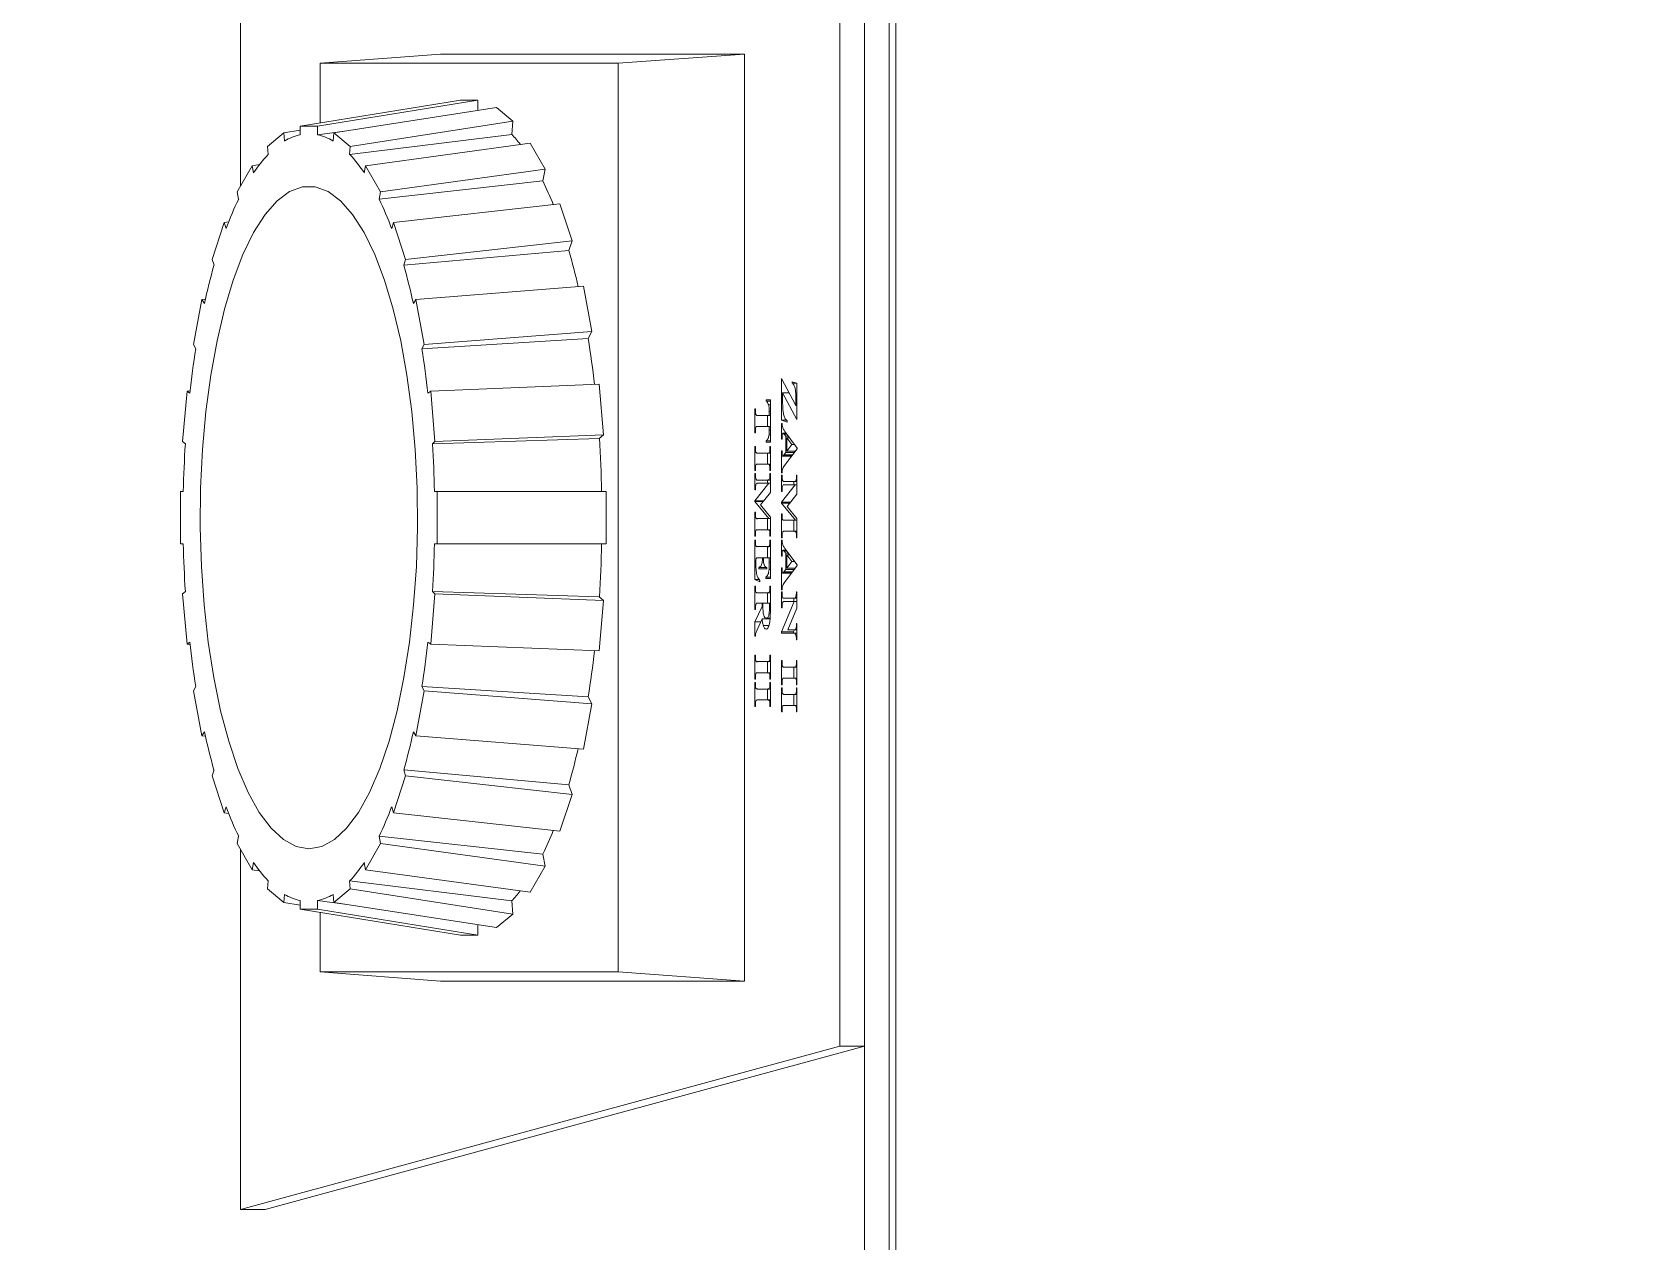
# Model space of a CAD drawing. Header units: millimetres. Extents: x 1650 to 6065, y 324 to 3836.
# Drawn here: x 3477 to 3489.25, y 2583.67 to 2592.94 of the extents above; entities that cross this region are included whole.
import ezdxf

# ---------------------------------------------------------------- set-up
doc = ezdxf.new("R2010")
doc.units = ezdxf.units.MM

# ---------------------------------------------------------------- blocks, each defined once
blk = doc.blocks.new('A$C3D6C2CD6')
at = {"color": 141, "linetype": 'Continuous', "lineweight": 15}
for p, q in [((191.78, -601.38), (-180.57, -601.38)), ((191.77, -600.88), (-180.56, -600.88)), ((191.77, -601.38), (-180.56, -601.38)), ((174.43, -603.27), (-180.57, -603.27)), ((191.78, -603.27), (-180.57, -603.27)), ((174.43, -605.16), (174.43, -603.27)), ((186.93, -649.19), (174.43, -603.27)), ((174.43, -605.16), (-180.57, -605.16)), ((186.93, -651.08), (174.43, -605.16)), ((123.28, -609.63), (125.33, -608.53)), ((123.53, -608.81), (123.63, -608.45)), ((123.62, -608.81), (123.53, -608.81)), ((123.62, -608.46), (123.62, -608.81)), ((123.63, -608.45), (126.41, -608.45)), ((126.41, -608.45), (124.36, -609.54)), ((124.4, -608.45), (124.4, -608.54)), ((124.8, -608.45), (124.8, -608.53)), ((125.33, -608.53), (124.8, -608.53)), ((125.33, -608.45), (125.33, -608.53)), ((127.33, -609.37), (128.6, -608.43)), ((128.33, -608.83), (127.81, -609.22)), ((128.33, -608.64), (128.33, -608.83)), ((128.84, -609.22), (128.33, -608.83)), ((128.6, -608.43), (128.65, -608.43)), ((128.65, -608.43), (129.94, -609.4)), ((128.84, -608.57), (128.84, -609.22)), ((128.95, -608.65), (128.95, -609.3)), ((129.13, -608.79), (129.13, -609.44)), ((129.21, -608.85), (129.21, -609.5)), ((129.23, -608.86), (129.23, -609.53)), ((130.67, -608.45), (132.13, -608.45)), ((130.67, -608.48), (130.67, -608.45)), ((130.78, -608.48), (130.67, -608.48)), ((130.78, -608.45), (130.78, -608.48)), ((131.17, -608.45), (131.17, -608.65)), ((131.17, -609.4), (131.17, -608.65)), ((131.42, -608.68), (131.17, -608.68)), ((131.42, -608.45), (131.42, -608.57)), ((131.42, -608.46), (131.42, -609.41)), ((131.42, -608.57), (131.42, -609.4)), ((132.76, -609.63), (131.42, -608.57)), ((132.13, -608.45), (133.08, -609.2)), ((132.76, -608.95), (132.76, -609.63)), ((134.13, -608.56), (132.82, -609.63)), ((133.08, -609.2), (134, -608.45)), ((134, -608.45), (135.48, -608.45)), ((134.13, -608.45), (134.13, -608.56)), ((134.13, -609.43), (134.13, -608.56)), ((134.98, -608.68), (134.13, -608.68)), ((134.98, -608.45), (134.98, -608.65)), ((134.98, -608.65), (134.98, -609.43)), ((135.01, -608.45), (135.01, -608.54)), ((135.11, -608.45), (135.11, -608.5)), ((135.36, -608.45), (135.36, -608.48)), ((135.48, -608.48), (135.36, -608.48)), ((135.48, -608.45), (135.48, -608.48)), ((136.29, -609.37), (137.56, -608.43)), ((137.29, -608.83), (136.77, -609.22)), ((137.29, -608.64), (137.29, -608.83)), ((137.8, -609.22), (137.29, -608.83)), ((137.56, -608.43), (137.61, -608.43)), ((137.61, -608.43), (138.9, -609.4)), ((137.8, -608.57), (137.8, -609.22)), ((137.91, -608.65), (137.91, -609.3)), ((138.09, -608.79), (138.09, -609.44)), ((138.17, -608.85), (138.17, -609.5)), ((138.19, -608.86), (138.19, -609.53)), ((139.61, -608.48), (139.61, -608.45)), ((139.61, -608.45), (140.87, -608.45)), ((140.06, -608.45), (140.06, -608.55)), ((140.11, -608.57), (140.06, -608.55)), ((140.11, -608.45), (140.11, -608.57)), ((140.11, -609.43), (140.11, -608.57)), ((140.35, -608.68), (140.11, -608.68)), ((140.35, -608.45), (140.35, -608.67)), ((140.35, -608.67), (140.35, -609.43)), ((142.68, -609.64), (140.35, -608.67)), ((140.87, -608.45), (142.54, -609.15)), ((142.05, -608.45), (143.29, -608.45)), ((142.05, -608.48), (142.05, -608.45)), ((142.46, -608.45), (142.46, -608.53)), ((142.54, -608.45), (142.54, -608.68)), ((142.68, -608.7), (142.54, -608.64)), ((142.54, -609.15), (142.54, -608.68)), ((142.79, -608.7), (142.68, -608.7)), ((142.68, -608.7), (142.68, -609.64)), ((142.79, -608.45), (142.79, -608.68)), ((142.79, -608.68), (142.79, -609.64)), ((143.29, -608.45), (143.29, -608.48)), ((144.88, -608.45), (146.73, -608.45)), ((144.88, -608.48), (144.88, -608.45)), ((145, -608.48), (144.88, -608.48)), ((145, -608.45), (145, -608.48)), ((145.38, -608.45), (145.38, -608.65)), ((145.38, -609.43), (145.38, -608.65)), ((146.23, -608.68), (145.38, -608.68)), ((146.23, -608.45), (146.23, -608.65)), ((146.23, -608.65), (146.23, -609.43)), ((146.26, -608.45), (146.26, -608.54)), ((146.36, -608.45), (146.36, -608.5)), ((146.61, -608.45), (146.61, -608.48)), ((146.73, -608.48), (146.61, -608.48)), ((146.73, -608.45), (146.73, -608.48)), ((146.97, -608.45), (148.82, -608.45)), ((146.97, -608.48), (146.97, -608.45)), ((147.09, -608.48), (146.97, -608.48)), ((147.09, -608.45), (147.09, -608.48)), ((147.47, -608.45), (147.47, -608.65)), ((147.47, -609.43), (147.47, -608.65)), ((148.32, -608.68), (147.47, -608.68)), ((148.32, -608.45), (148.32, -608.65)), ((148.32, -608.65), (148.32, -609.43)), ((148.35, -608.45), (148.35, -608.54)), ((148.45, -608.45), (148.45, -608.5)), ((148.7, -608.45), (148.7, -608.48)), ((148.82, -608.48), (148.7, -608.48)), ((148.82, -608.45), (148.82, -608.48)), ((126.47, -609.63), (123.28, -609.63)), ((124.36, -609.05), (124.36, -609.54)), ((124.36, -609.54), (125.02, -609.54)), ((126.61, -609.2), (126.47, -609.63)), ((126.47, -609.23), (126.47, -609.63)), ((126.51, -609.2), (126.61, -609.2)), ((126.71, -609.63), (126.71, -609.59)), ((127.93, -609.63), (126.71, -609.63)), ((127.46, -609.27), (127.46, -609.5)), ((127.54, -609.22), (127.54, -609.42)), ((127.7, -609.3), (127.54, -609.42)), ((127.7, -609.1), (127.7, -609.3)), ((128.95, -609.3), (127.7, -609.3)), ((127.81, -609.02), (127.81, -609.22)), ((127.81, -609.22), (128.84, -609.22)), ((127.93, -609.59), (127.93, -609.63)), ((128.81, -609.59), (128.88, -609.59)), ((128.81, -609.63), (128.81, -609.59)), ((130.5, -609.63), (128.81, -609.63)), ((129.13, -609.44), (128.95, -609.3)), ((130.5, -609.59), (130.5, -609.63)), ((130.67, -609.59), (130.71, -609.59)), ((130.67, -609.63), (130.67, -609.59)), ((131.92, -609.63), (130.67, -609.63)), ((131.92, -609.59), (131.92, -609.63)), ((132.82, -609.63), (132.76, -609.63)), ((132.82, -608.99), (132.82, -609.63)), ((133.63, -609.59), (133.75, -609.59)), ((133.63, -609.63), (133.63, -609.59)), ((135.48, -609.63), (133.63, -609.63)), ((135.36, -609.59), (135.48, -609.59)), ((135.48, -609.59), (135.48, -609.63)), ((135.67, -609.63), (135.67, -609.59)), ((136.89, -609.63), (135.67, -609.63)), ((136.42, -609.27), (136.42, -609.5)), ((136.5, -609.22), (136.5, -609.42)), ((136.66, -609.3), (136.5, -609.42)), ((136.66, -609.1), (136.66, -609.3)), ((137.91, -609.3), (136.66, -609.3)), ((136.77, -609.02), (136.77, -609.22)), ((136.77, -609.22), (137.8, -609.22)), ((136.89, -609.59), (136.89, -609.63)), ((137.77, -609.59), (137.84, -609.59)), ((137.77, -609.63), (137.77, -609.59)), ((139.46, -609.63), (137.77, -609.63)), ((138.09, -609.44), (137.91, -609.3)), ((139.46, -609.59), (139.46, -609.63)), ((139.61, -609.63), (139.61, -609.59)), ((140.85, -609.63), (139.61, -609.63)), ((140.78, -609.59), (140.85, -609.59)), ((140.85, -609.59), (140.85, -609.63)), ((142.79, -609.64), (142.68, -609.64)), ((144.88, -609.59), (145, -609.59)), ((144.88, -609.63), (144.88, -609.59)), ((146.73, -609.63), (144.88, -609.63)), ((146.61, -609.59), (146.73, -609.59)), ((146.73, -609.59), (146.73, -609.63)), ((146.97, -609.59), (147.09, -609.59)), ((146.97, -609.63), (146.97, -609.59)), ((148.82, -609.63), (146.97, -609.63)), ((148.7, -609.59), (148.82, -609.59)), ((148.82, -609.59), (148.82, -609.63)), ((124.91, -610.81), (124.91, -610.48)), ((124.91, -610.48), (128.14, -610.48)), ((125.01, -610.81), (124.91, -610.81)), ((125.01, -610.48), (125.01, -610.81)), ((125.29, -610.48), (125.29, -610.61)), ((125.8, -610.48), (125.8, -610.57)), ((126.1, -610.57), (125.8, -610.57)), ((126.1, -610.48), (126.1, -610.57)), ((126.1, -611.46), (126.1, -610.57)), ((126.95, -610.71), (126.1, -610.71)), ((126.95, -610.48), (126.95, -610.57)), ((126.95, -610.57), (126.95, -611.46)), ((127.24, -610.57), (126.95, -610.57)), ((127.24, -610.48), (127.24, -610.57)), ((127.59, -610.48), (127.59, -610.58)), ((128.04, -610.48), (128.04, -610.81)), ((128.14, -610.81), (128.04, -610.81)), ((128.14, -610.48), (128.14, -610.81)), ((128.49, -610.48), (130.33, -610.48)), ((128.49, -610.52), (128.49, -610.48)), ((128.61, -610.52), (128.49, -610.52)), ((128.61, -610.48), (128.61, -610.52)), ((128.99, -610.48), (128.99, -610.68)), ((128.99, -611.46), (128.99, -610.68)), ((129.83, -610.71), (128.99, -610.71)), ((129.83, -610.48), (129.83, -610.68)), ((129.83, -610.68), (129.83, -611.46)), ((129.86, -610.48), (129.86, -610.57)), ((129.97, -610.48), (129.97, -610.53)), ((130.21, -610.48), (130.21, -610.52)), ((130.33, -610.52), (130.21, -610.52)), ((130.33, -610.48), (130.33, -610.52)), ((130.55, -610.48), (132.01, -610.48)), ((130.55, -610.52), (130.55, -610.48)), ((130.67, -610.52), (130.55, -610.52)), ((130.67, -610.48), (130.67, -610.52)), ((131.05, -610.48), (131.05, -610.68)), ((131.05, -611.43), (131.05, -610.68)), ((131.3, -610.71), (131.05, -610.71)), ((131.3, -610.48), (131.3, -610.61)), ((131.3, -610.5), (131.3, -611.44)), ((131.3, -610.61), (131.3, -611.43)), ((132.64, -611.66), (131.3, -610.61)), ((132.01, -610.48), (132.96, -611.23)), ((132.64, -610.98), (132.64, -611.66)), ((134.01, -610.6), (132.7, -611.66)), ((132.7, -611.03), (132.7, -611.66)), ((132.96, -611.23), (133.89, -610.48)), ((133.89, -610.48), (135.36, -610.48)), ((134.01, -610.48), (134.01, -610.6)), ((134.01, -611.46), (134.01, -610.6)), ((134.86, -610.71), (134.01, -610.71)), ((134.86, -610.48), (134.86, -610.68)), ((134.86, -610.68), (134.86, -611.46)), ((134.89, -610.48), (134.89, -610.57)), ((134.99, -610.48), (134.99, -610.53)), ((135.24, -610.48), (135.24, -610.52)), ((135.36, -610.52), (135.24, -610.52)), ((135.36, -610.48), (135.36, -610.52)), ((135.66, -610.48), (138.59, -610.48)), ((135.66, -610.52), (135.66, -610.48)), ((135.77, -610.52), (135.66, -610.52)), ((135.77, -610.48), (135.77, -610.52)), ((136.04, -610.48), (136.04, -610.54)), ((136.14, -610.48), (136.14, -610.58)), ((136.15, -610.48), (136.15, -610.68)), ((136.15, -611.46), (136.15, -610.68)), ((137, -610.71), (136.15, -610.71)), ((137, -610.48), (137, -610.57)), ((137, -610.49), (137, -611.44)), ((137, -610.57), (137, -611.02)), ((137.35, -610.57), (137, -610.57)), ((137, -611.02), (137.07, -611.02)), ((137, -611.02), (137, -611.09)), ((137, -611.09), (137, -611.42)), ((137.35, -610.48), (137.35, -610.57)), ((137.75, -610.74), (137.85, -610.74)), ((137.75, -610.74), (137.75, -611.37)), ((137.85, -611.37), (137.75, -611.37)), ((137.85, -610.74), (137.85, -611.37)), ((137.9, -610.48), (137.9, -610.58)), ((138.49, -610.48), (138.49, -610.84)), ((138.59, -610.84), (138.49, -610.84)), ((138.59, -610.48), (138.59, -610.84)), ((138.84, -611.29), (138.68, -611.66)), ((138.68, -611.33), (138.68, -611.66)), ((138.75, -611.29), (138.84, -611.29)), ((139.19, -610.48), (140.85, -610.48)), ((139.19, -610.52), (139.19, -610.48)), ((139.69, -610.48), (139.69, -610.68)), ((139.69, -611.46), (139.69, -610.68)), ((140.49, -610.71), (139.69, -610.71)), ((140.49, -610.48), (140.49, -610.55)), ((140.78, -610.55), (140.49, -610.55)), ((140.49, -610.55), (140.49, -611.06)), ((140.49, -611.06), (140.64, -611.06)), ((140.49, -611.06), (140.49, -611.12)), ((140.49, -611.12), (140.49, -611.46)), ((140.73, -611.12), (140.49, -611.12)), ((141.92, -611.66), (140.73, -611.12)), ((140.78, -610.48), (140.78, -610.55)), ((141.63, -610.52), (141.63, -610.81)), ((141.68, -610.6), (141.63, -610.58)), ((141.68, -610.52), (141.68, -611.11)), ((141.68, -611.11), (142.54, -611.5)), ((141.92, -611.22), (141.92, -611.66)), ((142.19, -610.59), (142.19, -611.03)), ((144.47, -610.48), (146.31, -610.48)), ((144.47, -610.52), (144.47, -610.48)), ((144.58, -610.52), (144.47, -610.52)), ((144.58, -610.48), (144.58, -610.52)), ((144.96, -610.48), (144.96, -610.68)), ((144.96, -611.46), (144.96, -610.68)), ((145.81, -610.71), (144.96, -610.71)), ((145.81, -610.48), (145.81, -610.68)), ((145.81, -610.68), (145.81, -611.46)), ((145.84, -610.48), (145.84, -610.57)), ((145.95, -610.48), (145.95, -610.53)), ((146.19, -610.48), (146.19, -610.52)), ((146.31, -610.52), (146.19, -610.52)), ((146.31, -610.48), (146.31, -610.52)), ((146.56, -610.48), (148.4, -610.48)), ((146.56, -610.52), (146.56, -610.48)), ((146.67, -610.52), (146.56, -610.52)), ((146.67, -610.48), (146.67, -610.52)), ((147.06, -610.48), (147.06, -610.68)), ((147.06, -611.46), (147.06, -610.68)), ((147.9, -610.71), (147.06, -610.71)), ((147.9, -610.48), (147.9, -610.68)), ((147.9, -610.68), (147.9, -611.46)), ((147.93, -610.48), (147.93, -610.57)), ((148.04, -610.48), (148.04, -610.53)), ((148.28, -610.48), (148.28, -610.52)), ((148.4, -610.52), (148.28, -610.52)), ((148.4, -610.48), (148.4, -610.52)), ((99.13, -622.15), (98.43, -612.47)), ((169.43, -612.47), (98.43, -612.47)), ((98.43, -612.47), (98.43, -635.76)), ((125.6, -611.63), (125.72, -611.63)), ((125.6, -611.66), (125.6, -611.63)), ((127.44, -611.66), (125.6, -611.66)), ((127.33, -611.63), (127.44, -611.63)), ((127.44, -611.63), (127.44, -611.66)), ((128.49, -611.63), (128.61, -611.63)), ((128.49, -611.66), (128.49, -611.63)), ((130.33, -611.66), (128.49, -611.66)), ((130.21, -611.63), (130.33, -611.63)), ((130.33, -611.63), (130.33, -611.66)), ((130.55, -611.63), (130.59, -611.63)), ((130.55, -611.66), (130.55, -611.63)), ((131.8, -611.66), (130.55, -611.66)), ((131.8, -611.63), (131.8, -611.66)), ((132.7, -611.66), (132.64, -611.66)), ((133.52, -611.63), (133.63, -611.63)), ((133.52, -611.66), (133.52, -611.63)), ((135.36, -611.66), (133.52, -611.66)), ((135.24, -611.63), (135.36, -611.63)), ((135.36, -611.63), (135.36, -611.66)), ((135.66, -611.63), (135.77, -611.63)), ((135.66, -611.66), (135.66, -611.63)), ((138.68, -611.66), (135.66, -611.66)), ((137.33, -611.59), (137.54, -611.59)), ((139.19, -611.66), (139.19, -611.63)), ((140.98, -611.66), (139.19, -611.66)), ((140.98, -611.63), (140.98, -611.66)), ((143.02, -611.66), (141.92, -611.66)), ((143.02, -611.63), (143.02, -611.66)), ((144.47, -611.63), (144.58, -611.63)), ((144.47, -611.66), (144.47, -611.63)), ((146.31, -611.66), (144.47, -611.66)), ((146.19, -611.63), (146.31, -611.63)), ((146.31, -611.63), (146.31, -611.66)), ((146.56, -611.63), (146.67, -611.63)), ((146.56, -611.66), (146.56, -611.63)), ((148.4, -611.66), (146.56, -611.66)), ((148.28, -611.63), (148.4, -611.63)), ((148.4, -611.63), (148.4, -611.66)), ((168.73, -622.15), (169.43, -612.47)), ((169.43, -635.76), (169.43, -612.47)), ((168.73, -622.15), (99.13, -622.15)), ((99.13, -622.15), (99.13, -644.98)), ((168.73, -644.98), (168.73, -622.15)), ((127.59, -623.26), (123.72, -623.6)), ((123.72, -623.6), (124.24, -636.51)), ((127.59, -623.26), (128.11, -636.18)), ((127.86, -623.59), (127.59, -623.26)), ((128.27, -636.38), (127.86, -623.59)), ((135.93, -623.07), (131.93, -623.07)), ((131.93, -623.07), (131.93, -636.01)), ((135.93, -623.07), (135.93, -636.01)), ((140.01, -623.59), (139.59, -636.38)), ((140.28, -623.26), (139.76, -636.18)), ((140.28, -623.26), (140.01, -623.59)), ((144.14, -623.6), (140.28, -623.26)), ((144.14, -623.6), (143.63, -636.51)), ((119.67, -624.15), (116.21, -624.81)), ((116.21, -624.81), (117.21, -637.66)), ((120.2, -624.45), (119.67, -624.15)), ((119.67, -624.15), (120.67, -637)), ((121, -637.18), (120.2, -624.45)), ((147.67, -624.45), (146.87, -637.18)), ((148.19, -624.15), (147.19, -637)), ((148.19, -624.15), (147.67, -624.45)), ((151.66, -624.81), (148.19, -624.15)), ((151.66, -624.81), (150.66, -637.66)), ((112.73, -625.68), (109.9, -626.61)), ((113.47, -625.93), (112.73, -625.68)), ((112.73, -625.68), (114.15, -638.43)), ((114.6, -638.58), (113.47, -625.93)), ((154.39, -625.93), (153.26, -638.58)), ((155.13, -625.68), (153.72, -638.43)), ((155.13, -625.68), (154.39, -625.93)), ((157.96, -626.61), (155.13, -625.68)), ((109.9, -626.61), (111.32, -639.35)), ((157.96, -626.61), (156.55, -639.35)), ((107.24, -627.75), (105.24, -628.89)), ((108.14, -627.92), (107.24, -627.75)), ((107.24, -627.75), (108.97, -640.36)), ((109.53, -640.47), (108.14, -627.92)), ((159.72, -627.92), (158.34, -640.47)), ((160.63, -627.75), (158.9, -640.36)), ((160.63, -627.75), (159.72, -627.92)), ((162.63, -628.89), (160.63, -627.75)), ((105.24, -628.89), (106.97, -641.5)), ((162.63, -628.89), (160.9, -641.5)), ((103.56, -630.22), (102.52, -631.48)), ((104.57, -630.3), (103.56, -630.22)), ((103.56, -630.22), (105.49, -642.67)), ((106.11, -642.72), (104.57, -630.3)), ((163.3, -630.3), (161.75, -642.72)), ((164.31, -630.22), (162.38, -642.67)), ((164.31, -630.22), (163.3, -630.3)), ((165.34, -631.48), (164.31, -630.22)), ((102.52, -631.48), (104.45, -643.93)), ((165.34, -631.48), (163.41, -643.93)), ((102.74, -632.91), (101.95, -632.91)), ((101.95, -632.91), (101.95, -634.22)), ((101.95, -632.91), (103.95, -645.19)), ((165.92, -632.91), (163.92, -645.19)), ((165.92, -632.91), (165.12, -632.91)), ((165.92, -634.22), (165.92, -632.91)), ((101.95, -634.22), (103.95, -646.5)), ((165.92, -634.22), (163.92, -646.5)), ((99.13, -644.98), (98.43, -635.76)), ((168.73, -644.98), (169.43, -635.76)), ((120.67, -637), (117.21, -637.66)), ((121, -637.18), (120.67, -637)), ((128.11, -636.18), (124.24, -636.51)), ((124.24, -636.51), (124.41, -636.72)), ((128.27, -636.38), (128.11, -636.18)), ((135.93, -636.01), (131.93, -636.01)), ((131.93, -636.01), (131.93, -636.22)), ((135.93, -636.22), (135.93, -636.01)), ((139.76, -636.18), (139.59, -636.38)), ((143.63, -636.51), (139.76, -636.18)), ((143.46, -636.72), (143.63, -636.51)), ((147.19, -637), (146.87, -637.18)), ((150.66, -637.66), (147.19, -637)), ((117.21, -637.66), (117.53, -637.84)), ((150.33, -637.84), (150.66, -637.66)), ((114.15, -638.43), (111.32, -639.35)), ((111.32, -639.35), (111.78, -639.5)), ((114.6, -638.58), (114.15, -638.43)), ((153.72, -638.43), (153.26, -638.58)), ((156.55, -639.35), (153.72, -638.43)), ((156.09, -639.5), (156.55, -639.35)), ((108.97, -640.36), (106.97, -641.5)), ((109.53, -640.47), (108.97, -640.36)), ((158.9, -640.36), (158.34, -640.47)), ((160.9, -641.5), (158.9, -640.36)), ((106.97, -641.5), (107.53, -641.6)), ((160.34, -641.6), (160.9, -641.5)), ((104.6, -645.19), (104.33, -643.11)), ((105.49, -642.67), (104.45, -643.93)), ((106.11, -642.72), (105.49, -642.67)), ((162.38, -642.67), (161.75, -642.72)), ((163.41, -643.93), (162.38, -642.67)), ((163.54, -643.11), (163.27, -645.19)), ((104.45, -643.93), (105.08, -643.99)), ((162.79, -643.99), (163.41, -643.93)), ((99.13, -644.98), (103.7, -644.98)), ((103.95, -645.19), (103.95, -646.5)), ((104.6, -645.19), (103.95, -645.19)), ((163.92, -645.19), (163.27, -645.19)), ((163.92, -646.5), (163.92, -645.19)), ((164.16, -644.98), (168.73, -644.98)), ((103.95, -646.5), (104.6, -646.5)), ((104.25, -646.5), (104.45, -647.76)), ((163.27, -646.5), (163.92, -646.5)), ((163.61, -646.5), (163.41, -647.76)), ((105.08, -647.7), (104.45, -647.76)), ((104.45, -647.76), (105.49, -649.02)), ((162.38, -649.02), (163.41, -647.76)), ((163.41, -647.76), (162.79, -647.7)), ((105.49, -649.02), (106.11, -648.97)), ((161.75, -648.97), (162.38, -649.02)), ((186.93, -651.08), (186.93, -649.19)), ((106.89, -649.63), (106.97, -650.2)), ((107.53, -650.09), (106.97, -650.2)), ((106.97, -650.2), (108.97, -651.33)), ((158.9, -651.33), (160.9, -650.2)), ((160.9, -650.2), (160.34, -650.09)), ((160.98, -649.63), (160.9, -650.2)), ((65.8, -651.08), (108.53, -651.08)), ((108.97, -651.33), (109.53, -651.23)), ((158.34, -651.23), (158.9, -651.33)), ((159.34, -651.08), (186.93, -651.08)), ((111.28, -651.99), (111.32, -652.34)), ((111.78, -652.19), (111.32, -652.34)), ((111.32, -652.34), (114.15, -653.26)), ((153.72, -653.26), (156.55, -652.34)), ((156.55, -652.34), (156.09, -652.19)), ((156.59, -651.99), (156.55, -652.34)), ((114.15, -653.26), (114.6, -653.11)), ((117.19, -653.77), (117.21, -654.04)), ((117.53, -653.85), (117.21, -654.04)), ((117.21, -654.04), (120.67, -654.69)), ((147.19, -654.69), (150.66, -654.04)), ((150.66, -654.04), (150.33, -653.85)), ((150.68, -653.77), (150.66, -654.04)), ((153.26, -653.11), (153.72, -653.26)), ((120.67, -654.69), (121, -654.51)), ((124.23, -654.95), (124.24, -655.18)), ((124.41, -654.97), (124.24, -655.18)), ((124.24, -655.18), (128.11, -655.52)), ((128.11, -655.52), (128.27, -655.31)), ((131.93, -655.47), (131.93, -655.68)), ((135.93, -655.68), (135.93, -655.47)), ((139.59, -655.31), (139.76, -655.52)), ((139.76, -655.52), (143.63, -655.18)), ((143.63, -655.18), (143.46, -654.97)), ((143.64, -654.95), (143.63, -655.18)), ((146.87, -654.51), (147.19, -654.69)), ((131.93, -655.68), (135.93, -655.68))]:
    blk.add_line(p, q, dxfattribs=at)
at = {"color": 141, "linetype": 'Continuous', "lineweight": 15, "flags": 128}
blk.add_lwpolyline([(159.31, -645.85), (159.13, -644.86), (158.6, -643.89), (157.72, -642.95), (156.51, -642.04), (154.98, -641.2), (153.15, -640.41), (151.06, -639.7), (148.73, -639.08), (146.18, -638.56), (143.47, -638.13), (140.62, -637.82), (137.68, -637.61), (134.69, -637.53), (131.68, -637.55), (128.71, -637.7), (125.81, -637.96), (123.02, -638.33), (120.39, -638.81), (117.95, -639.38), (115.73, -640.05), (113.77, -640.79), (112.09, -641.61), (110.71, -642.49), (109.67, -643.41), (108.96, -644.37), (108.6, -645.35), (108.6, -646.34), (108.96, -647.32), (109.67, -648.28), (110.71, -649.2), (112.09, -650.08), (113.77, -650.9), (115.73, -651.64), (117.95, -652.31), (120.39, -652.88), (123.02, -653.36), (125.81, -653.73), (128.71, -653.99), (131.68, -654.14), (134.69, -654.17), (137.68, -654.08), (140.62, -653.87), (143.47, -653.56), (146.18, -653.13), (148.73, -652.61), (151.06, -651.99), (153.15, -651.28), (154.98, -650.5), (156.51, -649.65), (157.72, -648.74), (158.6, -647.8), (159.13, -646.83), (159.31, -645.85)], dxfattribs=at)
blk.add_lwpolyline([(159.31, -645.85), (159.13, -644.86), (158.6, -643.89), (157.72, -642.95), (156.51, -642.04), (154.98, -641.2), (153.15, -640.41), (151.06, -639.7), (148.73, -639.08), (146.18, -638.56), (143.47, -638.13), (140.62, -637.82), (137.68, -637.61), (134.69, -637.53), (131.68, -637.55), (128.71, -637.7), (125.81, -637.96), (123.02, -638.33), (120.39, -638.81), (117.95, -639.38), (115.73, -640.05), (113.77, -640.79), (112.09, -641.61), (110.71, -642.49), (109.67, -643.41), (108.96, -644.37), (108.6, -645.35), (108.6, -646.34), (108.96, -647.32), (109.67, -648.28), (110.71, -649.2), (112.09, -650.08), (113.77, -650.9), (115.73, -651.64), (117.95, -652.31), (120.39, -652.88), (123.02, -653.36), (125.81, -653.73), (128.71, -653.99), (131.68, -654.14), (134.69, -654.17), (137.68, -654.08), (140.62, -653.87), (143.47, -653.56), (146.18, -653.13), (148.73, -652.61), (151.06, -651.99), (153.15, -651.28), (154.98, -650.5), (156.51, -649.65), (157.72, -648.74), (158.6, -647.8), (159.13, -646.83), (159.31, -645.85)], dxfattribs=at)
at = {"color": 141, "linetype": 'Continuous', "lineweight": 15}
for centre, radius, start, end in [((0, -695), 280, 274.1635, 32.5054), ((0, -695.91), 275, 160.3461, 19.6539), ((0, -695.86), 269, 161.3094, 18.6906), ((133.87, -715.63), 92.24, 91.206, 93.7398), ((133.99, -715.63), 92.24, 86.2602, 88.794), ((132.36, -699.74), 76.27, 96.4902, 99.1753), ((135.51, -699.74), 76.27, 80.8247, 83.5098), ((127.41, -674.45), 50.49, 102.7776, 106.0222), ((140.32, -674.98), 51.03, 73.9953, 77.2049), ((119.59, -651.32), 26.05, 111.7037, 116.078), ((148.27, -651.32), 26.05, 63.922, 68.2963), ((111.32, -637.31), 9.73, 127.9486, 133.9479), ((156.5, -637.36), 9.79, 46.0719, 52.0316), ((132.47, -708.83), 72.56, 96.3784, 99.0971), ((133.88, -723.73), 87.53, 91.2736, 93.6723), ((133.99, -723.73), 87.53, 86.3277, 88.7264), ((135.4, -708.83), 72.56, 80.9029, 83.6216), ((128.03, -685.72), 49.02, 102.3632, 105.8947), ((139.84, -685.73), 49.03, 74.1057, 77.6365), ((120.85, -663.84), 25.97, 110.4498, 115.8442), ((147.02, -663.84), 25.97, 64.1558, 69.5502), ((113.27, -650.3), 10.43, 123.4186, 133.336), ((154.6, -650.3), 10.43, 46.664, 56.5814), ((108.39, -646.01), 3.88, 148.5376, 167.7321), ((159.48, -646.01), 3.88, 12.2711, 31.4591), ((108.39, -645.68), 3.88, 192.2673, 211.4629), ((159.48, -645.68), 3.88, 328.5403, 347.7294), ((113.27, -641.39), 10.42, 226.6631, 236.5827), ((154.6, -641.39), 10.42, 303.4173, 313.3369), ((120.85, -627.85), 25.97, 244.1555, 249.5501), ((147.02, -627.85), 25.97, 290.4499, 295.8445), ((128.03, -605.98), 49.01, 254.1051, 257.6371), ((139.84, -605.97), 49.02, 282.3633, 285.8946), ((132.47, -582.85), 72.57, 260.903, 263.6212), ((133.88, -567.98), 87.51, 266.3275, 268.7266), ((133.99, -567.98), 87.51, 271.2734, 273.6725), ((135.4, -582.85), 72.57, 276.3788, 279.097)]:
    blk.add_arc(centre, radius, start, end, dxfattribs=at)
for points, knots in [([(124.4, -608.54), (124.29, -608.55), (124.07, -608.57), (123.76, -608.66), (123.68, -608.75), (123.62, -608.81)], [0, 0, 0, 0, 0.280344, 0.560258, 1, 1, 1, 1]), ([(124.8, -608.53), (124.73, -608.53), (124.59, -608.53), (124.46, -608.54), (124.4, -608.54)], [0, 0, 0, 0, 0.5601826, 1, 1, 1, 1]), ([(131.17, -608.65), (131.17, -608.62), (131.17, -608.58), (131.12, -608.51), (130.95, -608.49), (130.84, -608.48), (130.78, -608.48)], [0, 0, 0, 0, 0.2827442, 0.55763, 0.77836, 1, 1, 1, 1]), ([(135.01, -608.54), (135, -608.56), (134.98, -608.59), (134.98, -608.63), (134.98, -608.65)], [0, 0, 0, 0, 0.559063, 1, 1, 1, 1]), ([(135.11, -608.5), (135.09, -608.51), (135.04, -608.52), (135.02, -608.53), (135.01, -608.54)], [0, 0, 0, 0, 0.55904, 1, 1, 1, 1]), ([(135.36, -608.48), (135.31, -608.48), (135.23, -608.48), (135.15, -608.49), (135.11, -608.5)], [0, 0, 0, 0, 0.560191, 1, 1, 1, 1]), ([(140.06, -608.55), (139.99, -608.53), (139.87, -608.49), (139.69, -608.48), (139.61, -608.48)], [0, 0, 0, 0, 0.5585954, 1, 1, 1, 1]), ([(142.46, -608.53), (142.43, -608.52), (142.37, -608.5), (142.22, -608.48), (142.11, -608.48), (142.05, -608.48)], [0, 0, 0, 0, 0.27958, 0.559804, 1, 1, 1, 1]), ([(142.54, -608.68), (142.55, -608.65), (142.55, -608.6), (142.48, -608.55), (142.46, -608.53)], [0, 0, 0, 0, 0.561777, 1, 1, 1, 1]), ([(143.29, -608.48), (143.21, -608.48), (143.04, -608.49), (142.78, -608.56), (142.79, -608.63), (142.79, -608.68)], [0, 0, 0, 0, 0.2831168, 0.5581544, 1, 1, 1, 1]), ([(145.38, -608.65), (145.38, -608.62), (145.38, -608.58), (145.34, -608.51), (145.16, -608.48), (145.06, -608.48), (145, -608.48)], [0, 0, 0, 0, 0.282754, 0.5578998, 0.7782786, 1, 1, 1, 1]), ([(146.26, -608.54), (146.25, -608.56), (146.23, -608.59), (146.23, -608.63), (146.23, -608.65)], [0, 0, 0, 0, 0.559192, 1, 1, 1, 1]), ([(146.36, -608.5), (146.34, -608.51), (146.29, -608.52), (146.27, -608.53), (146.26, -608.54)], [0, 0, 0, 0, 0.55879, 1, 1, 1, 1]), ([(146.61, -608.48), (146.56, -608.48), (146.47, -608.48), (146.4, -608.49), (146.36, -608.5)], [0, 0, 0, 0, 0.56019, 1, 1, 1, 1]), ([(147.47, -608.65), (147.47, -608.62), (147.48, -608.58), (147.43, -608.51), (147.25, -608.48), (147.15, -608.48), (147.09, -608.48)], [0, 0, 0, 0, 0.282754, 0.5578998, 0.7782786, 1, 1, 1, 1]), ([(148.35, -608.54), (148.34, -608.56), (148.32, -608.59), (148.32, -608.63), (148.32, -608.65)], [0, 0, 0, 0, 0.559193, 1, 1, 1, 1]), ([(148.45, -608.5), (148.43, -608.51), (148.38, -608.52), (148.36, -608.53), (148.35, -608.54)], [0, 0, 0, 0, 0.55879, 1, 1, 1, 1]), ([(148.7, -608.48), (148.65, -608.48), (148.57, -608.48), (148.49, -608.49), (148.45, -608.5)], [0, 0, 0, 0, 0.56019, 1, 1, 1, 1]), ([(125.02, -609.54), (125.15, -609.54), (125.37, -609.54), (125.59, -609.53), (125.68, -609.52)], [0, 0, 0, 0, 0.560442, 1, 1, 1, 1]), ([(125.68, -609.52), (125.8, -609.51), (126.03, -609.48), (126.36, -609.37), (126.45, -609.26), (126.51, -609.2)], [0, 0, 0, 0, 0.2803836, 0.5606817, 1, 1, 1, 1]), ([(126.71, -609.59), (126.8, -609.58), (126.98, -609.57), (127.18, -609.48), (127.27, -609.41), (127.33, -609.37)], [0, 0, 0, 0, 0.278755, 0.55836, 1, 1, 1, 1]), ([(127.54, -609.42), (127.52, -609.43), (127.48, -609.46), (127.47, -609.49), (127.46, -609.5)], [0, 0, 0, 0, 0.56028, 1, 1, 1, 1]), ([(127.46, -609.5), (127.47, -609.51), (127.47, -609.53), (127.5, -609.55), (127.55, -609.57), (127.58, -609.57)], [0, 0, 0, 0, 0.2804934, 0.561195, 1, 1, 1, 1]), ([(127.58, -609.57), (127.65, -609.58), (127.76, -609.59), (127.88, -609.59), (127.93, -609.59)], [0, 0, 0, 0, 0.55886, 1, 1, 1, 1]), ([(128.88, -609.59), (128.94, -609.59), (129.04, -609.59), (129.13, -609.58), (129.17, -609.57)], [0, 0, 0, 0, 0.561064, 1, 1, 1, 1]), ([(129.21, -609.5), (129.2, -609.49), (129.17, -609.47), (129.15, -609.45), (129.13, -609.44)], [0, 0, 0, 0, 0.560073, 1, 1, 1, 1]), ([(129.17, -609.57), (129.19, -609.57), (129.22, -609.56), (129.23, -609.54), (129.23, -609.53)], [0, 0, 0, 0, 0.55725, 1, 1, 1, 1]), ([(129.23, -609.53), (129.23, -609.53), (129.22, -609.52), (129.22, -609.51), (129.21, -609.5)], [0, 0, 0, 0, 0.5600537, 1, 1, 1, 1]), ([(129.94, -609.4), (129.99, -609.43), (130.07, -609.49), (130.19, -609.54), (130.24, -609.56)], [0, 0, 0, 0, 0.560793, 1, 1, 1, 1]), ([(130.24, -609.56), (130.29, -609.57), (130.37, -609.59), (130.46, -609.59), (130.5, -609.59)], [0, 0, 0, 0, 0.558974, 1, 1, 1, 1]), ([(130.71, -609.59), (130.77, -609.59), (130.88, -609.59), (131.03, -609.57), (131.13, -609.53), (131.15, -609.5), (131.16, -609.48)], [0, 0, 0, 0, 0.280478, 0.56023, 0.779375, 1, 1, 1, 1]), ([(131.16, -609.48), (131.17, -609.47), (131.17, -609.44), (131.17, -609.41), (131.17, -609.4)], [0, 0, 0, 0, 0.559956, 1, 1, 1, 1]), ([(131.42, -609.4), (131.42, -609.42), (131.42, -609.45), (131.43, -609.48), (131.43, -609.5)], [0, 0, 0, 0, 0.56013, 1, 1, 1, 1]), ([(131.43, -609.5), (131.45, -609.52), (131.5, -609.55), (131.68, -609.59), (131.83, -609.59), (131.92, -609.59)], [0, 0, 0, 0, 0.279606, 0.558868, 1, 1, 1, 1]), ([(133.75, -609.59), (133.8, -609.59), (133.88, -609.59), (133.96, -609.58), (134, -609.57)], [0, 0, 0, 0, 0.560224, 1, 1, 1, 1]), ([(134, -609.57), (134.02, -609.57), (134.07, -609.56), (134.09, -609.54), (134.1, -609.53)], [0, 0, 0, 0, 0.558489, 1, 1, 1, 1]), ([(134.1, -609.53), (134.11, -609.52), (134.13, -609.48), (134.13, -609.44), (134.13, -609.43)], [0, 0, 0, 0, 0.558994, 1, 1, 1, 1]), ([(134.98, -609.43), (134.98, -609.45), (134.98, -609.5), (135.03, -609.56), (135.2, -609.59), (135.31, -609.59), (135.36, -609.59)], [0, 0, 0, 0, 0.282865, 0.557789, 0.778219, 1, 1, 1, 1]), ([(135.67, -609.59), (135.76, -609.58), (135.94, -609.57), (136.14, -609.48), (136.23, -609.41), (136.29, -609.37)], [0, 0, 0, 0, 0.278759, 0.558326, 1, 1, 1, 1]), ([(136.5, -609.42), (136.48, -609.43), (136.44, -609.46), (136.43, -609.49), (136.42, -609.5)], [0, 0, 0, 0, 0.56028, 1, 1, 1, 1]), ([(136.42, -609.5), (136.42, -609.51), (136.43, -609.53), (136.46, -609.55), (136.51, -609.57), (136.54, -609.57)], [0, 0, 0, 0, 0.2804934, 0.561195, 1, 1, 1, 1]), ([(136.54, -609.57), (136.61, -609.58), (136.72, -609.59), (136.84, -609.59), (136.89, -609.59)], [0, 0, 0, 0, 0.558953, 1, 1, 1, 1]), ([(137.84, -609.59), (137.9, -609.59), (138, -609.59), (138.09, -609.58), (138.13, -609.57)], [0, 0, 0, 0, 0.561064, 1, 1, 1, 1]), ([(138.17, -609.5), (138.16, -609.49), (138.13, -609.47), (138.1, -609.45), (138.09, -609.44)], [0, 0, 0, 0, 0.559969, 1, 1, 1, 1]), ([(138.13, -609.57), (138.15, -609.57), (138.18, -609.56), (138.19, -609.54), (138.19, -609.53)], [0, 0, 0, 0, 0.55725, 1, 1, 1, 1]), ([(138.19, -609.53), (138.19, -609.53), (138.18, -609.52), (138.18, -609.51), (138.17, -609.5)], [0, 0, 0, 0, 0.560078, 1, 1, 1, 1]), ([(138.9, -609.4), (138.95, -609.43), (139.03, -609.49), (139.15, -609.54), (139.2, -609.56)], [0, 0, 0, 0, 0.560793, 1, 1, 1, 1]), ([(139.2, -609.56), (139.25, -609.57), (139.32, -609.59), (139.42, -609.59), (139.46, -609.59)], [0, 0, 0, 0, 0.558974, 1, 1, 1, 1]), ([(139.61, -609.59), (139.68, -609.59), (139.84, -609.59), (140.04, -609.55), (140.1, -609.49), (140.1, -609.45), (140.11, -609.43)], [0, 0, 0, 0, 0.281532, 0.558055, 0.778357, 1, 1, 1, 1]), ([(140.35, -609.43), (140.36, -609.45), (140.36, -609.5), (140.45, -609.56), (140.61, -609.59), (140.72, -609.59), (140.78, -609.59)], [0, 0, 0, 0, 0.28137, 0.558869, 0.779453, 1, 1, 1, 1]), ([(145, -609.59), (145.05, -609.59), (145.14, -609.59), (145.21, -609.58), (145.25, -609.57)], [0, 0, 0, 0, 0.560199, 1, 1, 1, 1]), ([(145.25, -609.57), (145.27, -609.57), (145.32, -609.56), (145.34, -609.54), (145.35, -609.53)], [0, 0, 0, 0, 0.558571, 1, 1, 1, 1]), ([(145.35, -609.53), (145.36, -609.52), (145.38, -609.48), (145.38, -609.44), (145.38, -609.43)], [0, 0, 0, 0, 0.558994, 1, 1, 1, 1]), ([(146.23, -609.43), (146.23, -609.45), (146.23, -609.5), (146.28, -609.56), (146.45, -609.59), (146.55, -609.59), (146.61, -609.59)], [0, 0, 0, 0, 0.282866, 0.557825, 0.77824, 1, 1, 1, 1]), ([(147.09, -609.59), (147.14, -609.59), (147.23, -609.59), (147.3, -609.58), (147.34, -609.57)], [0, 0, 0, 0, 0.560199, 1, 1, 1, 1]), ([(147.34, -609.57), (147.36, -609.57), (147.41, -609.56), (147.43, -609.54), (147.44, -609.53)], [0, 0, 0, 0, 0.558571, 1, 1, 1, 1]), ([(147.44, -609.53), (147.45, -609.52), (147.47, -609.48), (147.47, -609.44), (147.47, -609.43)], [0, 0, 0, 0, 0.559008, 1, 1, 1, 1]), ([(148.32, -609.43), (148.32, -609.45), (148.32, -609.5), (148.37, -609.56), (148.54, -609.59), (148.65, -609.59), (148.7, -609.59)], [0, 0, 0, 0, 0.282874, 0.557813, 0.778234, 1, 1, 1, 1]), ([(125.29, -610.61), (125.21, -610.65), (125.07, -610.7), (125.02, -610.78), (125.01, -610.81)], [0, 0, 0, 0, 0.558513, 1, 1, 1, 1]), ([(125.8, -610.57), (125.7, -610.57), (125.51, -610.57), (125.36, -610.6), (125.29, -610.61)], [0, 0, 0, 0, 0.5614511, 1, 1, 1, 1]), ([(127.59, -610.58), (127.52, -610.58), (127.41, -610.57), (127.3, -610.57), (127.24, -610.57)], [0, 0, 0, 0, 0.559022, 1, 1, 1, 1]), ([(128.04, -610.81), (128, -610.76), (127.93, -610.66), (127.69, -610.6), (127.59, -610.58)], [0, 0, 0, 0, 0.562097, 1, 1, 1, 1]), ([(128.99, -610.68), (128.99, -610.66), (128.99, -610.61), (128.94, -610.55), (128.77, -610.52), (128.66, -610.52), (128.61, -610.52)], [0, 0, 0, 0, 0.282751, 0.557897, 0.778278, 1, 1, 1, 1]), ([(129.86, -610.57), (129.85, -610.59), (129.83, -610.63), (129.83, -610.66), (129.83, -610.68)], [0, 0, 0, 0, 0.558842, 1, 1, 1, 1]), ([(129.97, -610.53), (129.94, -610.54), (129.9, -610.55), (129.87, -610.57), (129.86, -610.57)], [0, 0, 0, 0, 0.55879, 1, 1, 1, 1]), ([(130.21, -610.52), (130.17, -610.52), (130.08, -610.52), (130, -610.53), (129.97, -610.53)], [0, 0, 0, 0, 0.560188, 1, 1, 1, 1]), ([(131.05, -610.68), (131.05, -610.66), (131.05, -610.61), (131, -610.55), (130.83, -610.52), (130.72, -610.52), (130.67, -610.52)], [0, 0, 0, 0, 0.282742, 0.557623, 0.778281, 1, 1, 1, 1]), ([(134.89, -610.57), (134.88, -610.59), (134.86, -610.63), (134.86, -610.66), (134.86, -610.68)], [0, 0, 0, 0, 0.559067, 1, 1, 1, 1]), ([(134.99, -610.53), (134.97, -610.54), (134.92, -610.55), (134.9, -610.57), (134.89, -610.57)], [0, 0, 0, 0, 0.559044, 1, 1, 1, 1]), ([(135.24, -610.52), (135.2, -610.52), (135.11, -610.52), (135.03, -610.53), (134.99, -610.53)], [0, 0, 0, 0, 0.560191, 1, 1, 1, 1]), ([(136.04, -610.54), (136, -610.53), (135.91, -610.52), (135.82, -610.52), (135.77, -610.52)], [0, 0, 0, 0, 0.558647, 1, 1, 1, 1]), ([(136.14, -610.58), (136.13, -610.57), (136.11, -610.56), (136.06, -610.54), (136.04, -610.54)], [0, 0, 0, 0, 0.559522, 1, 1, 1, 1]), ([(136.15, -610.68), (136.16, -610.66), (136.16, -610.63), (136.15, -610.6), (136.14, -610.58)], [0, 0, 0, 0, 0.5602831, 1, 1, 1, 1]), ([(137.75, -611.37), (137.73, -611.33), (137.7, -611.25), (137.56, -611.15), (137.28, -611.09), (137.1, -611.09), (137, -611.09)], [0, 0, 0, 0, 0.281314, 0.561602, 0.779171, 1, 1, 1, 1]), ([(137, -611.42), (137, -611.45), (137.01, -611.49), (137.01, -611.54), (137.07, -611.57), (137.18, -611.59), (137.27, -611.59), (137.33, -611.59)], [0, 0, 0, 0, 0.280907, 0.501134, 0.625718, 0.750388, 1, 1, 1, 1]), ([(137.07, -611.02), (137.17, -611.02), (137.33, -611.02), (137.5, -610.98), (137.68, -610.9), (137.72, -610.81), (137.75, -610.74)], [0, 0, 0, 0, 0.249752, 0.375068, 0.500507, 1, 1, 1, 1]), ([(137.9, -610.58), (137.79, -610.58), (137.61, -610.57), (137.43, -610.57), (137.35, -610.57)], [0, 0, 0, 0, 0.559375, 1, 1, 1, 1]), ([(137.54, -611.59), (137.7, -611.59), (138.01, -611.58), (138.52, -611.49), (138.66, -611.36), (138.75, -611.29)], [0, 0, 0, 0, 0.281438, 0.561322, 1, 1, 1, 1]), ([(138.49, -610.84), (138.45, -610.78), (138.39, -610.69), (138.11, -610.61), (137.97, -610.59), (137.9, -610.58)], [0, 0, 0, 0, 0.558503, 0.779034, 1, 1, 1, 1]), ([(139.69, -610.68), (139.69, -610.65), (139.7, -610.6), (139.59, -610.53), (139.38, -610.52), (139.25, -610.52), (139.19, -610.52)], [0, 0, 0, 0, 0.283771, 0.555493, 0.77695, 1, 1, 1, 1]), ([(140.64, -611.06), (140.78, -611.05), (141.04, -611.05), (141.42, -611.01), (141.61, -610.91), (141.62, -610.84), (141.63, -610.81)], [0, 0, 0, 0, 0.2817364, 0.5597848, 0.7791925, 1, 1, 1, 1]), ([(141.63, -610.81), (141.62, -610.77), (141.61, -610.68), (141.39, -610.59), (141.07, -610.55), (140.88, -610.55), (140.78, -610.55)], [0, 0, 0, 0, 0.280859, 0.55805, 0.778564, 1, 1, 1, 1]), ([(140.85, -610.48), (141.22, -610.48), (141.69, -610.48), (142.16, -610.57), (142.34, -610.64), (142.46, -610.72), (142.47, -610.78), (142.48, -610.81)], [0, 0, 0, 0, 0.499229, 0.624441, 0.74964, 0.874785, 1, 1, 1, 1]), ([(142.19, -611.03), (142.1, -611.05), (141.95, -611.09), (141.76, -611.1), (141.68, -611.11)], [0, 0, 0, 0, 0.559251, 1, 1, 1, 1]), ([(142.48, -610.81), (142.46, -610.86), (142.44, -610.94), (142.26, -611), (142.19, -611.03)], [0, 0, 0, 0, 0.559136, 1, 1, 1, 1]), ([(144.96, -610.68), (144.97, -610.66), (144.97, -610.61), (144.92, -610.55), (144.75, -610.52), (144.64, -610.52), (144.58, -610.52)], [0, 0, 0, 0, 0.282731, 0.557858, 0.778294, 1, 1, 1, 1]), ([(145.84, -610.57), (145.83, -610.59), (145.81, -610.63), (145.81, -610.66), (145.81, -610.68)], [0, 0, 0, 0, 0.558856, 1, 1, 1, 1]), ([(145.95, -610.53), (145.92, -610.54), (145.88, -610.55), (145.85, -610.57), (145.84, -610.57)], [0, 0, 0, 0, 0.558893, 1, 1, 1, 1]), ([(146.19, -610.52), (146.14, -610.52), (146.06, -610.52), (145.98, -610.53), (145.95, -610.53)], [0, 0, 0, 0, 0.56029, 1, 1, 1, 1]), ([(147.06, -610.68), (147.06, -610.66), (147.06, -610.61), (147.01, -610.55), (146.84, -610.52), (146.73, -610.52), (146.67, -610.52)], [0, 0, 0, 0, 0.282751, 0.557897, 0.778278, 1, 1, 1, 1]), ([(147.93, -610.57), (147.92, -610.59), (147.9, -610.63), (147.9, -610.66), (147.9, -610.68)], [0, 0, 0, 0, 0.558842, 1, 1, 1, 1]), ([(148.04, -610.53), (148.01, -610.54), (147.97, -610.55), (147.94, -610.57), (147.93, -610.57)], [0, 0, 0, 0, 0.55879, 1, 1, 1, 1]), ([(148.28, -610.52), (148.23, -610.52), (148.15, -610.52), (148.07, -610.53), (148.04, -610.53)], [0, 0, 0, 0, 0.560188, 1, 1, 1, 1]), ([(125.72, -611.63), (125.77, -611.63), (125.85, -611.63), (125.93, -611.61), (125.97, -611.61)], [0, 0, 0, 0, 0.5601, 1, 1, 1, 1]), ([(125.97, -611.61), (125.99, -611.6), (126.04, -611.59), (126.06, -611.58), (126.07, -611.57)], [0, 0, 0, 0, 0.558592, 1, 1, 1, 1]), ([(126.07, -611.57), (126.08, -611.55), (126.1, -611.51), (126.1, -611.48), (126.1, -611.46)], [0, 0, 0, 0, 0.558994, 1, 1, 1, 1]), ([(126.95, -611.46), (126.95, -611.49), (126.94, -611.53), (126.99, -611.6), (127.17, -611.62), (127.27, -611.63), (127.33, -611.63)], [0, 0, 0, 0, 0.282727, 0.557942, 0.778282, 1, 1, 1, 1]), ([(128.61, -611.63), (128.66, -611.63), (128.74, -611.63), (128.82, -611.61), (128.85, -611.61)], [0, 0, 0, 0, 0.560197, 1, 1, 1, 1]), ([(128.85, -611.61), (128.88, -611.6), (128.92, -611.59), (128.95, -611.58), (128.96, -611.57)], [0, 0, 0, 0, 0.558567, 1, 1, 1, 1]), ([(128.96, -611.57), (128.97, -611.55), (128.99, -611.51), (128.99, -611.48), (128.99, -611.46)], [0, 0, 0, 0, 0.559008, 1, 1, 1, 1]), ([(129.83, -611.46), (129.83, -611.49), (129.83, -611.53), (129.88, -611.6), (130.05, -611.62), (130.16, -611.63), (130.21, -611.63)], [0, 0, 0, 0, 0.282872, 0.557814, 0.778235, 1, 1, 1, 1]), ([(130.59, -611.63), (130.65, -611.63), (130.76, -611.62), (130.92, -611.6), (131.01, -611.56), (131.03, -611.53), (131.05, -611.52)], [0, 0, 0, 0, 0.280564, 0.560305, 0.779386, 1, 1, 1, 1]), ([(131.05, -611.52), (131.05, -611.5), (131.05, -611.47), (131.05, -611.44), (131.05, -611.43)], [0, 0, 0, 0, 0.559956, 1, 1, 1, 1]), ([(131.3, -611.43), (131.3, -611.45), (131.3, -611.48), (131.31, -611.52), (131.31, -611.53)], [0, 0, 0, 0, 0.56013, 1, 1, 1, 1]), ([(131.31, -611.53), (131.33, -611.55), (131.38, -611.59), (131.56, -611.62), (131.71, -611.63), (131.8, -611.63)], [0, 0, 0, 0, 0.279456, 0.558842, 1, 1, 1, 1]), ([(133.63, -611.63), (133.68, -611.63), (133.77, -611.63), (133.85, -611.61), (133.88, -611.61)], [0, 0, 0, 0, 0.560326, 1, 1, 1, 1]), ([(133.88, -611.61), (133.91, -611.6), (133.95, -611.59), (133.97, -611.58), (133.99, -611.57)], [0, 0, 0, 0, 0.558374, 1, 1, 1, 1]), ([(133.99, -611.57), (134, -611.55), (134.02, -611.51), (134.01, -611.48), (134.01, -611.46)], [0, 0, 0, 0, 0.558994, 1, 1, 1, 1]), ([(134.86, -611.46), (134.86, -611.49), (134.86, -611.53), (134.91, -611.6), (135.08, -611.62), (135.19, -611.63), (135.24, -611.63)], [0, 0, 0, 0, 0.282875, 0.557778, 0.778213, 1, 1, 1, 1]), ([(135.77, -611.63), (135.82, -611.63), (135.91, -611.63), (135.99, -611.61), (136.02, -611.61)], [0, 0, 0, 0, 0.560197, 1, 1, 1, 1]), ([(136.02, -611.61), (136.05, -611.6), (136.09, -611.59), (136.12, -611.58), (136.13, -611.57)], [0, 0, 0, 0, 0.558567, 1, 1, 1, 1]), ([(136.13, -611.57), (136.14, -611.55), (136.16, -611.51), (136.16, -611.48), (136.15, -611.46)], [0, 0, 0, 0, 0.559008, 1, 1, 1, 1]), ([(139.19, -611.63), (139.27, -611.63), (139.43, -611.63), (139.66, -611.6), (139.69, -611.52), (139.69, -611.48), (139.69, -611.46)], [0, 0, 0, 0, 0.282625, 0.558343, 0.777712, 1, 1, 1, 1]), ([(140.49, -611.46), (140.48, -611.49), (140.47, -611.54), (140.58, -611.61), (140.8, -611.63), (140.92, -611.63), (140.98, -611.63)], [0, 0, 0, 0, 0.283871, 0.555506, 0.776918, 1, 1, 1, 1]), ([(142.54, -611.5), (142.58, -611.52), (142.65, -611.55), (142.74, -611.58), (142.78, -611.6)], [0, 0, 0, 0, 0.560259, 1, 1, 1, 1]), ([(142.78, -611.6), (142.82, -611.61), (142.9, -611.62), (142.98, -611.63), (143.02, -611.63)], [0, 0, 0, 0, 0.5592648, 1, 1, 1, 1]), ([(144.58, -611.63), (144.63, -611.63), (144.72, -611.63), (144.8, -611.61), (144.83, -611.61)], [0, 0, 0, 0, 0.560075, 1, 1, 1, 1]), ([(144.83, -611.61), (144.86, -611.6), (144.9, -611.59), (144.93, -611.58), (144.94, -611.57)], [0, 0, 0, 0, 0.558567, 1, 1, 1, 1]), ([(144.94, -611.57), (144.95, -611.55), (144.97, -611.51), (144.97, -611.48), (144.96, -611.46)], [0, 0, 0, 0, 0.558994, 1, 1, 1, 1]), ([(145.81, -611.46), (145.81, -611.49), (145.81, -611.53), (145.86, -611.6), (146.03, -611.62), (146.14, -611.63), (146.19, -611.63)], [0, 0, 0, 0, 0.282851, 0.557774, 0.77825, 1, 1, 1, 1]), ([(146.67, -611.63), (146.72, -611.63), (146.81, -611.63), (146.89, -611.61), (146.92, -611.61)], [0, 0, 0, 0, 0.560197, 1, 1, 1, 1]), ([(146.92, -611.61), (146.95, -611.6), (146.99, -611.59), (147.02, -611.58), (147.03, -611.57)], [0, 0, 0, 0, 0.558567, 1, 1, 1, 1]), ([(147.03, -611.57), (147.04, -611.55), (147.06, -611.51), (147.06, -611.48), (147.06, -611.46)], [0, 0, 0, 0, 0.558994, 1, 1, 1, 1]), ([(147.9, -611.46), (147.9, -611.49), (147.9, -611.53), (147.95, -611.6), (148.12, -611.62), (148.23, -611.63), (148.28, -611.63)], [0, 0, 0, 0, 0.282863, 0.557825, 0.77824, 1, 1, 1, 1])]:
    blk.add_open_spline(points, degree=3, knots=knots, dxfattribs=at)

msp = doc.modelspace()

# ---------------------------------------------------------------- block references
at = {"xscale": 0.1000000000003638, "yscale": 0.1000000000003638, "zscale": 0.1000000000003638, "rotation": 270}
msp.add_blockref('A$C3D6C2CD6', (3543.702, 2602.609, 0), dxfattribs=at)

doc.saveas('drawing.dxf')
